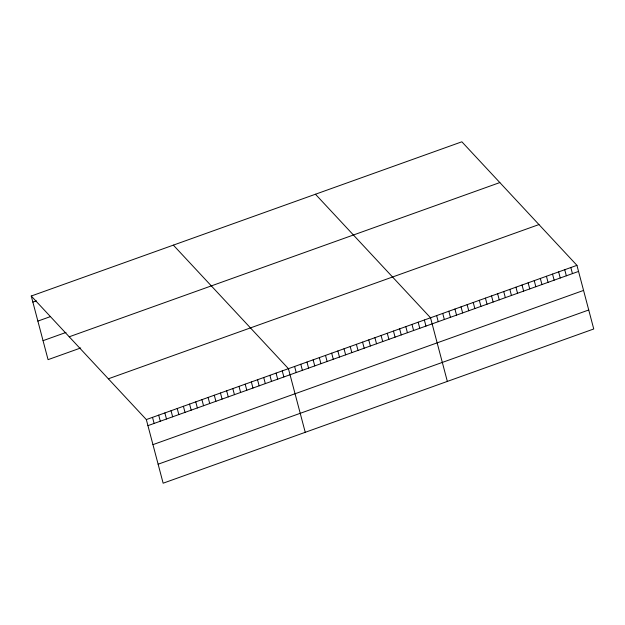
<?xml version="1.0" encoding="UTF-8"?>
<svg xmlns="http://www.w3.org/2000/svg" width="625" height="625" viewBox="0 0 625 625"><rect width="100%" height="100%" fill="white"/><g stroke="black" fill="none" stroke-linecap="round" stroke-linejoin="round"><path stroke-width="0.94" d="M31.25 296.023L461.859 141.797L576.938 265.344L593.75 328.977L163.141 483.203L146.328 419.57L31.25 296.023L48.062 359.656L80.719 347.961M32.859 302.109L36.391 300.844M37.875 321.102L50.234 316.672M43.047 340.664L65.992 332.445M69.227 336.789L499.836 182.562M108.352 378.797L538.961 224.57M146.328 419.57L576.938 265.344M147.938 425.648L578.547 271.43M152.953 444.641L583.562 290.422M158.125 464.211L588.734 309.984M315.453 194.234L430.531 317.781L447.344 381.414M173.352 245.125L288.43 368.672L305.242 432.312M570.836 267.523L572.445 273.609M564.734 269.711L566.344 275.797M558.633 271.898L560.242 277.984M552.539 274.078L554.141 280.164M546.438 276.266L548.039 282.352M540.336 278.453L541.945 284.539M534.234 280.633L535.844 286.719M528.133 282.82L529.742 288.906M522.031 285.008L523.641 291.094M515.938 287.188L517.539 293.273M509.836 289.375L511.445 295.461M503.734 291.562L505.344 297.648M497.633 293.742L499.242 299.828M491.531 295.93L493.141 302.016M485.43 298.117L487.039 304.195M479.336 300.297L480.938 306.383M473.234 302.484L474.844 308.57M467.133 304.672L468.742 310.75M461.031 306.852L462.641 312.938M454.93 309.039L456.539 315.125M448.828 311.227L450.437 317.305M442.734 313.406L444.336 319.492M436.633 315.594L438.242 321.68M424.352 319.992L425.961 326.078M418.172 322.203L419.781 328.289M411.992 324.414L413.602 330.5M405.82 326.633L407.422 332.711M399.641 328.844L401.25 334.93M393.461 331.055L395.07 337.141M387.281 333.266L388.891 339.352M381.102 335.484L382.711 341.562M374.93 337.695L376.531 343.781M368.75 339.906L370.359 345.992M362.57 342.117L364.18 348.203M356.391 344.328L358 350.414M350.211 346.547L351.82 352.633M344.031 348.758L345.641 354.844M337.859 350.969L339.461 357.055M331.68 353.18L333.289 359.266M325.5 355.398L327.109 361.484M319.32 357.609L320.93 363.695M313.141 359.82L314.75 365.906M306.969 362.031L308.57 368.117M300.789 364.25L302.398 370.328M294.609 366.461L296.219 372.547M282.25 370.883L283.859 376.969M276.07 373.102L277.68 379.18M269.898 375.312L271.5 381.398M263.719 377.523L265.328 383.609M257.539 379.734L259.148 385.82M251.359 381.953L252.969 388.031M245.18 384.164L246.789 390.25M239.008 386.375L240.609 392.461M232.828 388.586L234.438 394.672M226.648 390.805L228.258 396.883M220.469 393.016L222.078 399.102M214.289 395.227L215.898 401.312M208.109 397.438L209.719 403.523M201.938 399.648L203.539 405.734M195.758 401.867L197.367 407.953M189.578 404.078L191.188 410.164M183.398 406.289L185.008 412.375M177.219 408.5L178.828 414.586M171.047 410.719L172.648 416.805M164.867 412.93L166.477 419.016M158.688 415.141L160.297 421.227M152.508 417.352L154.117 423.438"/></g></svg>
